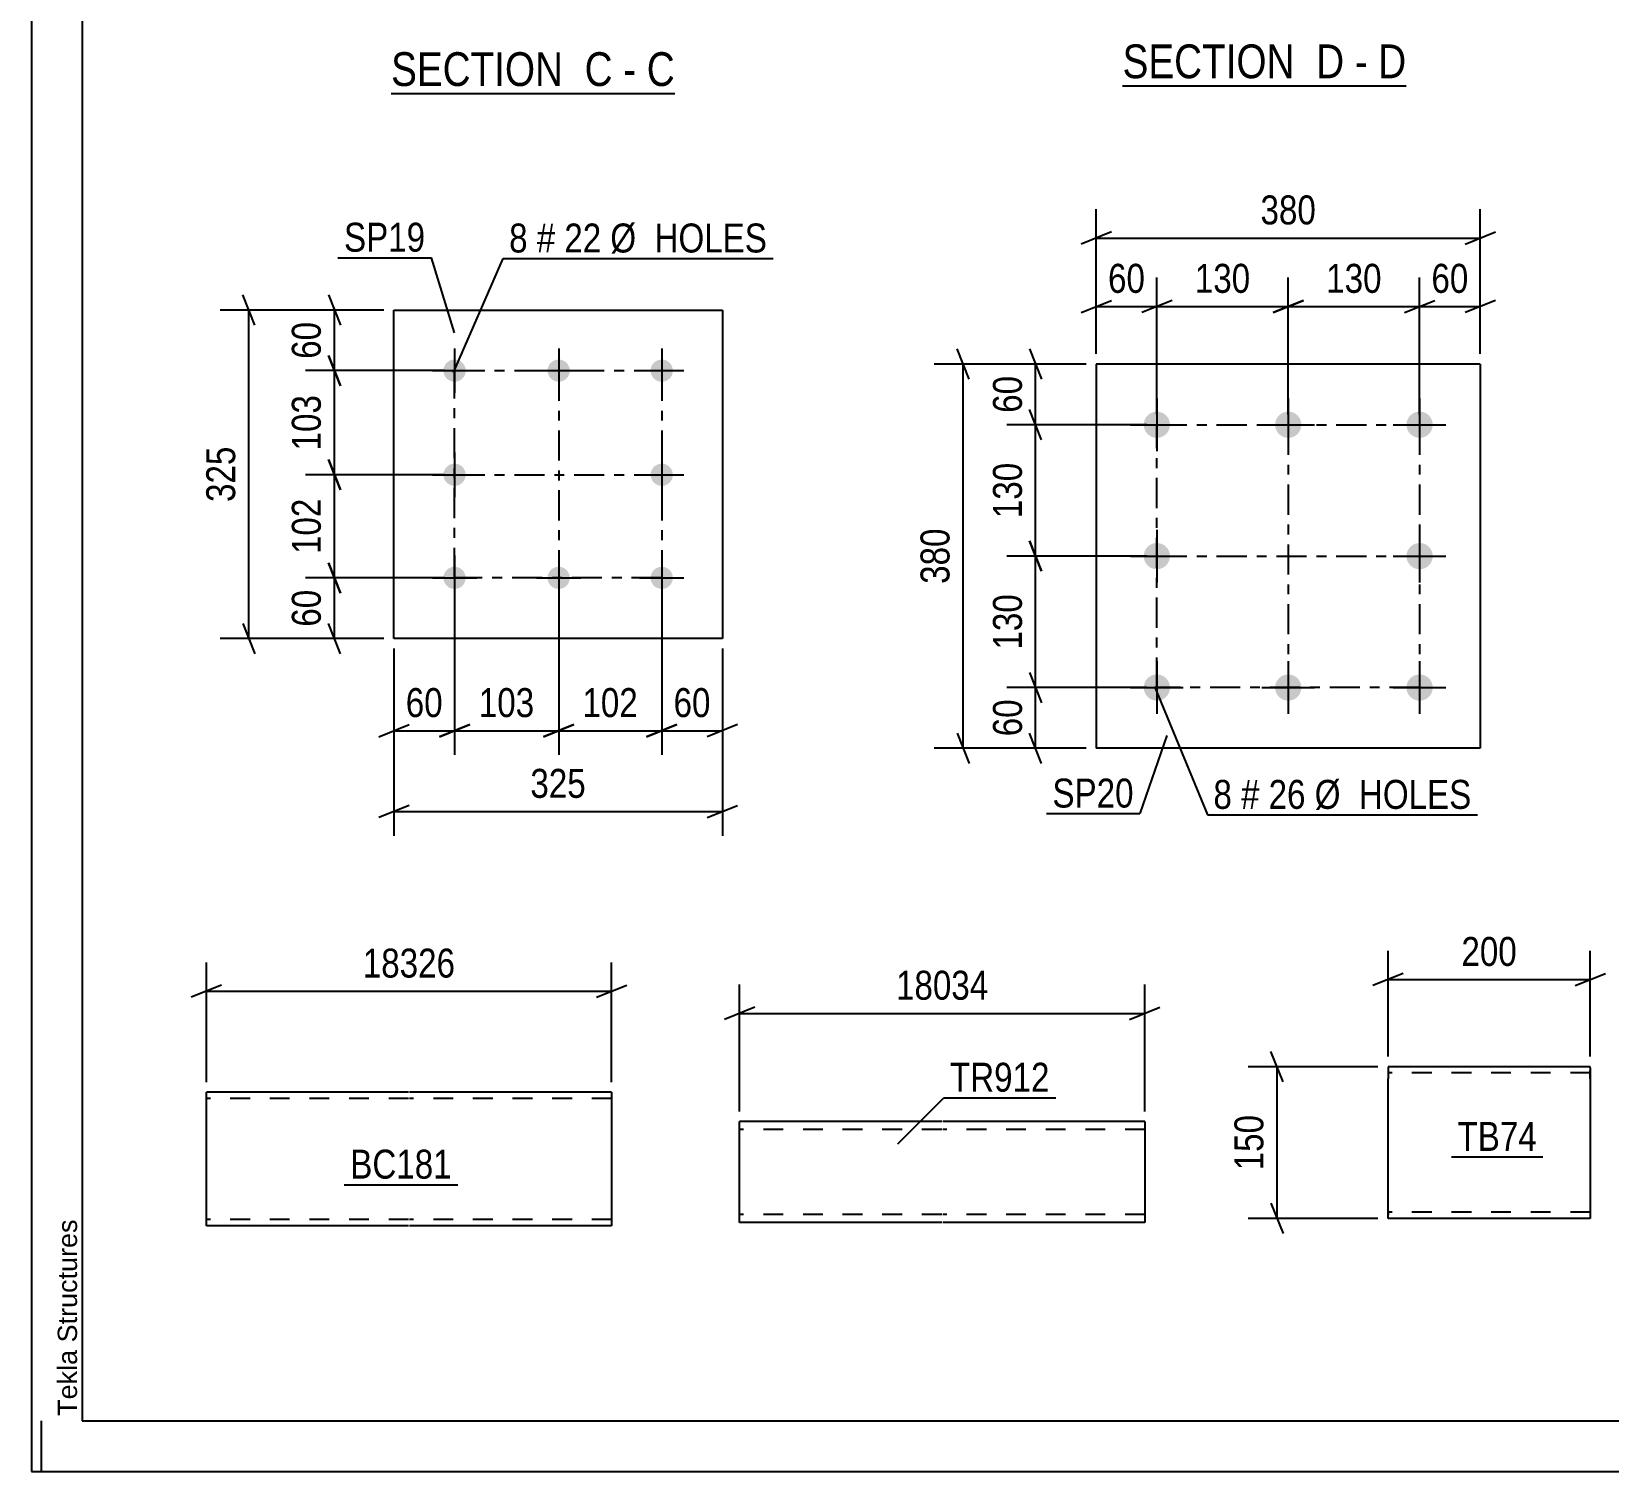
# Model space of a CAD drawing. Header units: millimetres. Extents: x 0 to 841, y 0 to 594.
# Drawn here: x 0 to 156, y 0 to 142.4 of the extents above; entities that cross this region are included whole.
import ezdxf

# ---------------------------------------------------------------- set-up
doc = ezdxf.new("R2010")
doc.units = ezdxf.units.MM
doc.linetypes.add('DXK_LINE_DOT2', pattern=[3.9198, 1.9599, -1.9599])
doc.linetypes.add('DXK_LINE_DOT3', pattern=[5.9187, 2.979, -0.9799, 0.9799, -0.9799])
doc.styles.add('Arial', font='ARIAL.TTF', dxfattribs={"height": 0.2})
doc.styles.add('Arial Narrow', font='ARIALN.TTF', dxfattribs={"height": 0.2})

# ---------------------------------------------------------------- blocks, each defined once
blk = doc.blocks.new('Unknown-318889357-18 - 7151')
at = {"color": 6, "linetype": 'Continuous'}
blk.add_line((107.96, 137.08), (136.03, 137.08), dxfattribs=at)
at = {"color": 0, "linetype": 'Continuous'}
for points in [[(126.07, 137.83), (126.07, 141.33), (107.96, 141.33), (107.96, 137.83)], [(129.89, 137.83), (129.89, 141.33), (127.12, 141.33), (127.12, 137.83)], [(132.21, 137.83), (132.21, 141.33), (130.94, 141.33), (130.94, 137.83)], [(136.03, 137.83), (136.03, 141.33), (133.26, 141.33), (133.26, 137.83)]]:
    blk.add_wipeout(points, dxfattribs=at)
at = {"color": 7, "linetype": 'Continuous', "style": 'Arial Narrow'}
for s, p in [('SECTION ', (107.96, 137.83)), ('D', (127.12, 137.83)), ('D', (133.26, 137.83)), ('-', (130.94, 137.83))]:
    blk.add_text(s, height=3.34, dxfattribs=at).set_placement(p)
blk = doc.blocks.new('Unknown-318889357-1133')
at = {"color": 5, "linetype": 'Continuous'}
for p, q in [((0, 594), (0, 0)), ((5, 589), (5, 5)), ((1, 0), (1, 5)), ((5, 5), (836, 5)), ((0, 0), (841, 0))]:
    blk.add_line(p, q, dxfattribs=at)
at = {"color": 174, "linetype": 'Continuous', "style": 'Arial'}
blk.add_text('Tekla Structures', height=1.9102, rotation=90, dxfattribs=at).set_placement((4.5, 5.5))
blk = doc.blocks.new('Unknown-318889357-13 - 1778')
at = {"color": 6, "linetype": 'Continuous'}
blk.add_line((35.58, 136.31), (63.65, 136.31), dxfattribs=at)
at = {"color": 0, "linetype": 'Continuous'}
for points in [[(53.68, 137.06), (53.68, 140.56), (35.58, 140.56), (35.58, 137.06)], [(57.5, 137.06), (57.5, 140.56), (54.73, 140.56), (54.73, 137.06)], [(59.83, 137.06), (59.83, 140.56), (58.55, 140.56), (58.55, 137.06)], [(63.65, 137.06), (63.65, 140.56), (60.88, 140.56), (60.88, 137.06)]]:
    blk.add_wipeout(points, dxfattribs=at)
at = {"color": 7, "linetype": 'Continuous', "style": 'Arial Narrow'}
for s, p in [('SECTION ', (35.58, 137.06)), ('C', (54.73, 137.06)), ('C', (60.88, 137.06)), ('-', (58.55, 137.06))]:
    blk.add_text(s, height=3.34, dxfattribs=at).set_placement(p)
blk = doc.blocks.new('Bolt-318889357-2329 - 2295')
at = {"linetype": 'Continuous'}
for points in [[(111.35, 104.85, -1), (111.35, 102.25, -1)], [(124.35, 104.85, -1), (124.35, 102.25, -1)], [(137.35, 104.85, -1), (137.35, 102.25, -1)], [(111.35, 91.85, -1), (111.35, 89.25, -1)], [(137.35, 91.85, -1), (137.35, 89.25, -1)], [(111.35, 78.85, -1), (111.35, 76.25, -1)], [(124.35, 78.85, -1), (124.35, 76.25, -1)], [(137.35, 78.85, -1), (137.35, 76.25, -1)]]:
    blk.add_hatch(color=1, dxfattribs=at).paths.add_polyline_path(points)
at = {"color": 1, "linetype": 'Continuous'}
for p, q in [((111.35, 106.15), (111.35, 100.95)), ((124.35, 106.15), (124.35, 100.95)), ((137.35, 106.15), (137.35, 100.95)), ((108.75, 103.55), (113.95, 103.55)), ((121.75, 103.55), (126.95, 103.55)), ((134.75, 103.55), (139.95, 103.55)), ((111.35, 93.15), (111.35, 87.95)), ((137.35, 93.15), (137.35, 87.95)), ((108.75, 90.55), (113.95, 90.55)), ((134.75, 90.55), (139.95, 90.55)), ((111.35, 80.15), (111.35, 74.95)), ((124.35, 80.15), (124.35, 74.95)), ((137.35, 80.15), (137.35, 74.95)), ((108.75, 77.55), (113.95, 77.55)), ((121.75, 77.55), (126.95, 77.55)), ((134.75, 77.55), (139.95, 77.55))]:
    blk.add_line(p, q, dxfattribs=at)
blk = doc.blocks.new('Part-318889357-2344 - 2295')
at = {"color": 2, "linetype": 'Continuous'}
for p, q in [((105.35, 109.55), (105.35, 71.55)), ((143.35, 109.55), (105.35, 109.55)), ((143.35, 109.55), (143.35, 71.55)), ((143.35, 71.55), (105.35, 71.55))]:
    blk.add_line(p, q, dxfattribs=at)
blk = doc.blocks.new('Part-318889357-2461 - 2446')
at = {"color": 2, "linetype": 'Continuous'}
for p, q in [((134.23, 40.04), (134.23, 38.84)), ((154.23, 40.04), (134.23, 40.04)), ((154.23, 39.94), (154.23, 40.04)), ((154.23, 39.94), (154.23, 38.84)), ((134.23, 25.78), (134.23, 38.84)), ((154.23, 38.84), (154.23, 25.04)), ((134.23, 25.13), (134.23, 25.78)), ((134.23, 25.04), (134.23, 25.13)), ((154.23, 25.04), (134.23, 25.04))]:
    blk.add_line(p, q, dxfattribs=at)
at = {"color": 7, "linetype": 'DXK_LINE_DOT2'}
for p, q in [((154.23, 39.44), (134.23, 39.44)), ((154.23, 38.84), (154.23, 39.68)), ((134.23, 25.78), (134.23, 25.39)), ((134.23, 25.64), (134.23, 25.68)), ((154.23, 25.64), (134.23, 25.64)), ((154.23, 25.64), (154.23, 25.68))]:
    blk.add_line(p, q, dxfattribs=at)
blk = doc.blocks.new('Part-318889357-2570 - 2531')
at = {"color": 2, "linetype": 'Continuous'}
for p, q in [((35.86, 82.4), (35.86, 114.9)), ((35.86, 114.9), (68.36, 114.9)), ((68.36, 114.9), (68.36, 82.4)), ((68.36, 82.4), (35.86, 82.4))]:
    blk.add_line(p, q, dxfattribs=at)
blk = doc.blocks.new('Bolt-318889357-2565 - 2531')
at = {"linetype": 'Continuous'}
for points in [[(41.86, 110, -1), (41.86, 107.8, -1)], [(52.16, 110, -1), (52.16, 107.8, -1)], [(62.36, 110, -1), (62.36, 107.8, -1)], [(41.86, 99.7, -1), (41.86, 97.5, -1)], [(62.36, 99.7, -1), (62.36, 97.5, -1)], [(41.86, 89.5, -1), (41.86, 87.3, -1)], [(52.16, 89.5, -1), (52.16, 87.3, -1)], [(62.36, 89.5, -1), (62.36, 87.3, -1)]]:
    blk.add_hatch(color=1, dxfattribs=at).paths.add_polyline_path(points)
at = {"color": 1, "linetype": 'Continuous'}
for p, q in [((41.86, 111.1), (41.86, 106.7)), ((52.16, 111.1), (52.16, 106.7)), ((62.36, 111.1), (62.36, 106.7)), ((39.66, 108.9), (44.06, 108.9)), ((49.96, 108.9), (54.36, 108.9)), ((60.16, 108.9), (64.56, 108.9)), ((41.86, 100.8), (41.86, 96.4)), ((62.36, 100.8), (62.36, 96.4)), ((39.66, 98.6), (44.06, 98.6)), ((60.16, 98.6), (64.56, 98.6)), ((41.86, 90.6), (41.86, 86.2)), ((52.16, 90.6), (52.16, 86.2)), ((62.36, 90.6), (62.36, 86.2)), ((39.66, 88.4), (44.06, 88.4)), ((49.96, 88.4), (54.36, 88.4)), ((60.16, 88.4), (64.56, 88.4))]:
    blk.add_line(p, q, dxfattribs=at)
blk = doc.blocks.new('Part-318889357-2064 - 2058')
at = {"color": 2, "linetype": 'Continuous'}
for p, q in [((37.3, 37.51), (17.3, 37.51)), ((17.3, 25.51), (17.3, 37.51)), ((57.4, 37.51), (37.4, 37.51)), ((57.4, 37.51), (57.4, 24.31)), ((17.3, 24.66), (17.3, 25.51)), ((17.3, 24.4), (17.3, 24.66)), ((17.3, 24.31), (17.3, 24.4)), ((37.3, 24.31), (17.3, 24.31)), ((57.4, 24.31), (37.4, 24.31))]:
    blk.add_line(p, q, dxfattribs=at)
at = {"color": 7, "linetype": 'DXK_LINE_DOT2'}
for p, q in [((37.3, 36.91), (17.3, 36.91)), ((57.4, 36.91), (37.4, 36.91)), ((17.3, 24.95), (17.3, 25.51)), ((17.3, 24.91), (17.3, 24.95)), ((17.3, 24.91), (17.3, 24.95)), ((17.3, 24.66), (17.3, 24.95)), ((37.3, 24.91), (17.3, 24.91)), ((17.3, 24.31), (17.3, 24.31)), ((57.4, 24.91), (37.4, 24.91)), ((57.4, 24.91), (57.4, 24.95))]:
    blk.add_line(p, q, dxfattribs=at)
blk = doc.blocks.new('Part-318889357-6585 - 6577')
at = {"color": 2, "linetype": 'Continuous'}
for p, q in [((90.06, 34.62), (70.06, 34.62)), ((70.06, 26.22), (70.06, 34.62)), ((110.16, 34.62), (90.16, 34.62)), ((110.16, 34.62), (110.16, 24.62)), ((70.06, 24.62), (70.06, 26.22)), ((90.06, 24.62), (70.06, 24.62)), ((110.16, 24.62), (90.16, 24.62))]:
    blk.add_line(p, q, dxfattribs=at)
at = {"color": 7, "linetype": 'DXK_LINE_DOT2'}
for p, q in [((90.06, 33.82), (70.06, 33.82)), ((110.16, 33.82), (90.16, 33.82)), ((70.06, 24.74), (70.06, 26.22)), ((70.06, 25.42), (70.06, 25.48)), ((90.06, 25.42), (70.06, 25.42)), ((110.16, 25.42), (90.16, 25.42)), ((110.16, 25.42), (110.16, 25.48))]:
    blk.add_line(p, q, dxfattribs=at)
blk = doc.blocks.new('Rectangle-318889357-2431 - 2295')
at = {"color": 1, "linetype": 'DXK_LINE_DOT3'}
blk.add_lwpolyline([(111.35, 103.55), (137.35, 103.55), (137.35, 77.55), (111.35, 77.55), (111.35, 103.55)], close=True, dxfattribs=at)
blk = doc.blocks.new('Rectangle-318889357-2657 - 2531')
at = {"color": 1, "linetype": 'DXK_LINE_DOT3'}
blk.add_lwpolyline([(41.86, 108.9), (62.36, 108.9), (62.36, 88.4), (41.86, 88.4), (41.86, 108.9)], close=True, dxfattribs=at)
blk = doc.blocks.new('Line-318889357-2417 - 2295')
at = {"color": 1, "linetype": 'DXK_LINE_DOT3'}
blk.add_line((124.35, 103.55), (124.35, 77.55), dxfattribs=at)
blk = doc.blocks.new('Line-318889357-2643 - 2531')
at = {"color": 1, "linetype": 'DXK_LINE_DOT3'}
blk.add_line((52.16, 108.9), (52.16, 88.4), dxfattribs=at)
blk = doc.blocks.new('Line-318889357-2424 - 2295')
at = {"color": 1, "linetype": 'DXK_LINE_DOT3'}
blk.add_line((111.35, 90.55), (137.35, 90.55), dxfattribs=at)
blk = doc.blocks.new('Line-318889357-2650 - 2531')
at = {"color": 1, "linetype": 'DXK_LINE_DOT3'}
blk.add_line((41.86, 98.6), (62.36, 98.6), dxfattribs=at)
blk = doc.blocks.new('StraightDimension-318889357-2367 - 2295')
at = {"color": 7, "linetype": 'Continuous'}
for p, q in [((137.35, 104.55), (137.35, 118.1)), ((143.35, 110.55), (143.35, 118.1)), ((135.85, 114.65), (138.85, 115.85)), ((144.85, 115.85), (141.85, 114.65)), ((137.35, 115.25), (143.35, 115.25))]:
    blk.add_line(p, q, dxfattribs=at)
at = {"color": 0}
blk.add_wipeout([(142.78, 116), (142.78, 120.2), (137.92, 120.2), (137.92, 116)], dxfattribs=at)
at = {"color": 3, "style": 'Arial Narrow'}
blk.add_text('60', height=2.863, dxfattribs=at).set_placement((138.52, 116.6))
blk = doc.blocks.new('StraightDimension-318889357-2346 - 2295')
at = {"color": 7, "linetype": 'Continuous'}
for p, q in [((105.35, 110.55), (105.35, 124.87)), ((143.35, 110.55), (143.35, 124.87)), ((106.85, 122.62), (103.85, 121.42)), ((105.35, 122.02), (143.35, 122.02)), ((141.85, 121.42), (144.85, 122.62))]:
    blk.add_line(p, q, dxfattribs=at)
at = {"color": 0}
blk.add_wipeout([(127.69, 122.77), (127.69, 126.97), (121.01, 126.97), (121.01, 122.77)], dxfattribs=at)
at = {"color": 3, "style": 'Arial Narrow'}
blk.add_text('380', height=2.863, dxfattribs=at).set_placement((121.61, 123.37))
blk = doc.blocks.new('StraightDimension-318889357-2357 - 2295')
at = {"color": 7, "linetype": 'Continuous'}
for p, q in [((105.35, 110.55), (105.35, 118.1)), ((111.35, 104.55), (111.35, 118.1)), ((103.85, 114.65), (106.85, 115.85)), ((112.85, 115.85), (109.85, 114.65)), ((105.35, 115.25), (111.35, 115.25))]:
    blk.add_line(p, q, dxfattribs=at)
at = {"color": 0}
blk.add_wipeout([(110.78, 116), (110.78, 120.2), (105.92, 120.2), (105.92, 116)], dxfattribs=at)
at = {"color": 3, "style": 'Arial Narrow'}
blk.add_text('60', height=2.863, dxfattribs=at).set_placement((106.52, 116.6))
blk = doc.blocks.new('StraightDimension-318889357-2382 - 2295')
at = {"color": 7, "linetype": 'Continuous'}
for p, q in [((92.78, 108.05), (91.58, 111.05)), ((104.35, 109.55), (89.33, 109.55)), ((92.18, 71.55), (92.18, 109.55)), ((91.58, 73.05), (92.78, 70.05)), ((104.35, 71.55), (89.33, 71.55))]:
    blk.add_line(p, q, dxfattribs=at)
at = {"color": 0}
blk.add_wipeout([(91.43, 93.9), (87.23, 93.9), (87.23, 87.21), (91.43, 87.21)], dxfattribs=at)
at = {"color": 3, "style": 'Arial Narrow'}
blk.add_text('380', height=2.863, rotation=90.0002, dxfattribs=at).set_placement((90.83, 87.81))
blk = doc.blocks.new('StraightDimension-318889357-2397 - 2295')
at = {"color": 7, "linetype": 'Continuous'}
for p, q in [((98.75, 79.05), (99.95, 76.05)), ((110.35, 77.55), (96.5, 77.55)), ((99.35, 71.55), (99.35, 77.55)), ((99.95, 70.05), (98.75, 73.05)), ((104.35, 71.55), (96.5, 71.55))]:
    blk.add_line(p, q, dxfattribs=at)
at = {"color": 0}
blk.add_wipeout([(98.6, 76.98), (94.4, 76.98), (94.4, 72.13), (98.6, 72.13)], dxfattribs=at)
at = {"color": 3, "style": 'Arial Narrow'}
blk.add_text('60', height=2.863, rotation=90.0002, dxfattribs=at).set_placement((98, 72.73))
blk = doc.blocks.new('StraightDimension-318889357-18584 - 2295')
at = {"color": 7, "linetype": 'Continuous'}
for p, q in [((110.35, 90.55), (96.5, 90.55)), ((99.95, 89.05), (98.75, 92.05)), ((99.35, 77.55), (99.35, 90.55)), ((98.75, 79.05), (99.95, 76.05)), ((110.35, 77.55), (96.5, 77.55))]:
    blk.add_line(p, q, dxfattribs=at)
at = {"color": 0}
blk.add_wipeout([(98.6, 87.4), (94.4, 87.4), (94.4, 80.71), (98.6, 80.71)], dxfattribs=at)
at = {"color": 3, "style": 'Arial Narrow'}
blk.add_text('130', height=2.863, rotation=90.0002, dxfattribs=at).set_placement((98, 81.31))
blk = doc.blocks.new('StraightDimension-318889357-2407 - 2295')
at = {"color": 7, "linetype": 'Continuous'}
for p, q in [((98.75, 111.05), (99.95, 108.05)), ((104.35, 109.55), (96.5, 109.55)), ((99.35, 103.55), (99.35, 109.55)), ((99.95, 102.05), (98.75, 105.05)), ((110.35, 103.55), (96.5, 103.55))]:
    blk.add_line(p, q, dxfattribs=at)
at = {"color": 0}
blk.add_wipeout([(98.6, 108.98), (94.4, 108.98), (94.4, 104.13), (98.6, 104.13)], dxfattribs=at)
at = {"color": 3, "style": 'Arial Narrow'}
blk.add_text('60', height=2.863, rotation=90.0002, dxfattribs=at).set_placement((98, 104.73))
blk = doc.blocks.new('StraightDimension-318889357-18562 - 2295')
at = {"color": 7, "linetype": 'Continuous'}
for p, q in [((111.35, 104.55), (111.35, 118.1)), ((124.35, 104.55), (124.35, 118.1)), ((112.85, 115.85), (109.85, 114.65)), ((122.85, 114.65), (125.85, 115.85)), ((111.35, 115.25), (124.35, 115.25))]:
    blk.add_line(p, q, dxfattribs=at)
at = {"color": 0}
blk.add_wipeout([(121.19, 116), (121.19, 120.2), (114.51, 120.2), (114.51, 116)], dxfattribs=at)
at = {"color": 3, "style": 'Arial Narrow'}
blk.add_text('130', height=2.863, dxfattribs=at).set_placement((115.11, 116.6))
blk = doc.blocks.new('StraightDimension-318889357-18564 - 2295')
at = {"color": 7, "linetype": 'Continuous'}
for p, q in [((124.35, 104.55), (124.35, 118.1)), ((137.35, 104.55), (137.35, 118.1)), ((125.85, 115.85), (122.85, 114.65)), ((135.85, 114.65), (138.85, 115.85)), ((124.35, 115.25), (137.35, 115.25))]:
    blk.add_line(p, q, dxfattribs=at)
at = {"color": 0}
blk.add_wipeout([(134.19, 116), (134.19, 120.2), (127.51, 120.2), (127.51, 116)], dxfattribs=at)
at = {"color": 3, "style": 'Arial Narrow'}
blk.add_text('130', height=2.863, dxfattribs=at).set_placement((128.11, 116.6))
blk = doc.blocks.new('StraightDimension-318889357-18586 - 2295')
at = {"color": 7, "linetype": 'Continuous'}
for p, q in [((99.95, 102.05), (98.75, 105.05)), ((110.35, 103.55), (96.5, 103.55)), ((99.35, 90.55), (99.35, 103.55)), ((110.35, 90.55), (96.5, 90.55)), ((98.75, 92.05), (99.95, 89.05))]:
    blk.add_line(p, q, dxfattribs=at)
at = {"color": 0}
blk.add_wipeout([(98.6, 100.4), (94.4, 100.4), (94.4, 93.71), (98.6, 93.71)], dxfattribs=at)
at = {"color": 3, "style": 'Arial Narrow'}
blk.add_text('130', height=2.863, rotation=90.0002, dxfattribs=at).set_placement((98, 94.31))
blk = doc.blocks.new('StraightDimension-318889357-2463 - 2446')
at = {"color": 7, "linetype": 'Continuous'}
for p, q in [((123.84, 38.54), (122.64, 41.54)), ((133.23, 40.04), (120.39, 40.04)), ((123.24, 25.04), (123.24, 40.04)), ((122.64, 26.54), (123.84, 23.54)), ((133.23, 25.04), (120.39, 25.04))]:
    blk.add_line(p, q, dxfattribs=at)
at = {"color": 0}
blk.add_wipeout([(122.49, 35.88), (118.29, 35.88), (118.29, 29.19), (122.49, 29.19)], dxfattribs=at)
at = {"color": 3, "style": 'Arial Narrow'}
blk.add_text('150', height=2.863, rotation=90.0002, dxfattribs=at).set_placement((121.89, 29.79))
blk = doc.blocks.new('StraightDimension-318889357-2474 - 2446')
at = {"color": 7, "linetype": 'Continuous'}
for p, q in [((134.23, 41.04), (134.23, 51.51)), ((154.23, 41.04), (154.23, 51.51)), ((135.73, 49.26), (132.73, 48.06)), ((134.23, 48.66), (154.23, 48.66)), ((152.73, 48.06), (155.73, 49.26))]:
    blk.add_line(p, q, dxfattribs=at)
at = {"color": 0}
blk.add_wipeout([(147.58, 49.41), (147.58, 53.61), (140.89, 53.61), (140.89, 49.41)], dxfattribs=at)
at = {"color": 3, "style": 'Arial Narrow'}
blk.add_text('200', height=2.863, dxfattribs=at).set_placement((141.49, 50.01))
blk = doc.blocks.new('StraightDimension-318889357-2593 - 2531')
at = {"color": 7, "linetype": 'Continuous'}
for p, q in [((62.36, 87.4), (62.36, 70.88)), ((68.36, 81.4), (68.36, 70.88)), ((60.86, 72.68), (63.86, 73.88)), ((69.86, 73.88), (66.86, 72.68)), ((62.36, 73.28), (68.36, 73.28))]:
    blk.add_line(p, q, dxfattribs=at)
at = {"color": 0}
blk.add_wipeout([(67.79, 74.03), (67.79, 78.23), (62.93, 78.23), (62.93, 74.03)], dxfattribs=at)
at = {"color": 3, "style": 'Arial Narrow'}
blk.add_text('60', height=2.863, dxfattribs=at).set_placement((63.53, 74.63))
blk = doc.blocks.new('StraightDimension-318889357-2629 - 2531')
at = {"color": 7, "linetype": 'Continuous'}
for p, q in [((29.37, 116.4), (30.57, 113.4)), ((34.86, 114.9), (27.12, 114.9)), ((29.97, 108.9), (29.97, 114.9)), ((30.57, 107.4), (29.37, 110.4)), ((40.86, 108.9), (27.12, 108.9))]:
    blk.add_line(p, q, dxfattribs=at)
at = {"color": 0}
blk.add_wipeout([(29.22, 114.33), (25.02, 114.33), (25.02, 109.47), (29.22, 109.47)], dxfattribs=at)
at = {"color": 3, "style": 'Arial Narrow'}
blk.add_text('60', height=2.863, rotation=90.0002, dxfattribs=at).set_placement((28.62, 110.07))
blk = doc.blocks.new('StraightDimension-318889357-19084 - 2531')
at = {"color": 7, "linetype": 'Continuous'}
for p, q in [((41.86, 87.4), (41.86, 70.88)), ((52.16, 87.4), (52.16, 70.88)), ((40.36, 72.68), (43.36, 73.88)), ((53.66, 73.88), (50.66, 72.68)), ((41.86, 73.28), (52.16, 73.28))]:
    blk.add_line(p, q, dxfattribs=at)
at = {"color": 0}
blk.add_wipeout([(50.35, 74.03), (50.35, 78.23), (43.66, 78.23), (43.66, 74.03)], dxfattribs=at)
at = {"color": 3, "style": 'Arial Narrow'}
blk.add_text('103', height=2.863, dxfattribs=at).set_placement((44.26, 74.63))
blk = doc.blocks.new('StraightDimension-318889357-2572 - 2531')
at = {"color": 7, "linetype": 'Continuous'}
for p, q in [((22.1, 113.4), (20.9, 116.4)), ((34.86, 114.9), (18.65, 114.9)), ((21.5, 82.4), (21.5, 114.9)), ((20.9, 83.9), (22.1, 80.9)), ((34.86, 82.4), (18.65, 82.4))]:
    blk.add_line(p, q, dxfattribs=at)
at = {"color": 0}
blk.add_wipeout([(20.75, 101.99), (16.55, 101.99), (16.55, 95.31), (20.75, 95.31)], dxfattribs=at)
at = {"color": 3, "style": 'Arial Narrow'}
blk.add_text('325', height=2.863, rotation=90.0002, dxfattribs=at).set_placement((20.15, 95.91))
blk = doc.blocks.new('StraightDimension-318889357-2583 - 2531')
at = {"color": 7, "linetype": 'Continuous'}
for p, q in [((41.86, 87.4), (41.86, 70.88)), ((35.86, 81.4), (35.86, 70.88)), ((34.36, 72.68), (37.36, 73.88)), ((43.36, 73.88), (40.36, 72.68)), ((35.86, 73.28), (41.86, 73.28))]:
    blk.add_line(p, q, dxfattribs=at)
at = {"color": 0}
blk.add_wipeout([(41.29, 74.03), (41.29, 78.23), (36.43, 78.23), (36.43, 74.03)], dxfattribs=at)
at = {"color": 3, "style": 'Arial Narrow'}
blk.add_text('60', height=2.863, dxfattribs=at).set_placement((37.03, 74.63))
blk = doc.blocks.new('StraightDimension-318889357-2608 - 2531')
at = {"color": 7, "linetype": 'Continuous'}
for p, q in [((35.86, 81.4), (35.86, 62.89)), ((68.36, 81.4), (68.36, 62.89)), ((37.36, 65.89), (34.36, 64.69)), ((66.86, 64.69), (69.86, 65.89)), ((35.86, 65.29), (68.36, 65.29))]:
    blk.add_line(p, q, dxfattribs=at)
at = {"color": 0}
blk.add_wipeout([(55.45, 66.04), (55.45, 70.24), (48.76, 70.24), (48.76, 66.04)], dxfattribs=at)
at = {"color": 3, "style": 'Arial Narrow'}
blk.add_text('325', height=2.863, dxfattribs=at).set_placement((49.36, 66.64))
blk = doc.blocks.new('StraightDimension-318889357-2619 - 2531')
at = {"color": 7, "linetype": 'Continuous'}
for p, q in [((29.37, 89.9), (30.57, 86.9)), ((40.86, 88.4), (27.12, 88.4)), ((29.97, 82.4), (29.97, 88.4)), ((30.57, 80.9), (29.37, 83.9)), ((34.86, 82.4), (27.12, 82.4))]:
    blk.add_line(p, q, dxfattribs=at)
at = {"color": 0}
blk.add_wipeout([(29.22, 87.83), (25.02, 87.83), (25.02, 82.97), (29.22, 82.97)], dxfattribs=at)
at = {"color": 3, "style": 'Arial Narrow'}
blk.add_text('60', height=2.863, rotation=90.0002, dxfattribs=at).set_placement((28.62, 83.57))
blk = doc.blocks.new('StraightDimension-318889357-19086 - 2531')
at = {"color": 7, "linetype": 'Continuous'}
for p, q in [((52.16, 87.4), (52.16, 70.88)), ((62.36, 87.4), (62.36, 70.88)), ((50.66, 72.68), (53.66, 73.88)), ((63.86, 73.88), (60.86, 72.68)), ((52.16, 73.28), (62.36, 73.28))]:
    blk.add_line(p, q, dxfattribs=at)
at = {"color": 0}
blk.add_wipeout([(60.6, 74.03), (60.6, 78.23), (53.91, 78.23), (53.91, 74.03)], dxfattribs=at)
at = {"color": 3, "style": 'Arial Narrow'}
blk.add_text('102', height=2.863, dxfattribs=at).set_placement((54.51, 74.63))
blk = doc.blocks.new('StraightDimension-318889357-19106 - 2531')
at = {"color": 7, "linetype": 'Continuous'}
for p, q in [((29.37, 100.1), (30.57, 97.1)), ((40.86, 98.6), (27.12, 98.6)), ((29.97, 88.4), (29.97, 98.6)), ((30.57, 86.9), (29.37, 89.9)), ((40.86, 88.4), (27.12, 88.4))]:
    blk.add_line(p, q, dxfattribs=at)
at = {"color": 0}
blk.add_wipeout([(29.22, 96.84), (25.02, 96.84), (25.02, 90.16), (29.22, 90.16)], dxfattribs=at)
at = {"color": 3, "style": 'Arial Narrow'}
blk.add_text('102', height=2.863, rotation=90.0002, dxfattribs=at).set_placement((28.62, 90.76))
blk = doc.blocks.new('StraightDimension-318889357-19108 - 2531')
at = {"color": 7, "linetype": 'Continuous'}
for p, q in [((29.37, 110.4), (30.57, 107.4)), ((40.86, 108.9), (27.12, 108.9)), ((29.97, 98.6), (29.97, 108.9)), ((30.57, 97.1), (29.37, 100.1)), ((40.86, 98.6), (27.12, 98.6))]:
    blk.add_line(p, q, dxfattribs=at)
at = {"color": 0}
blk.add_wipeout([(29.22, 107.09), (25.02, 107.09), (25.02, 100.41), (29.22, 100.41)], dxfattribs=at)
at = {"color": 3, "style": 'Arial Narrow'}
blk.add_text('103', height=2.863, rotation=90.0002, dxfattribs=at).set_placement((28.62, 101.01))
blk = doc.blocks.new('StraightDimension-318889357-2141 - 2058')
at = {"color": 7, "linetype": 'Continuous'}
for p, q in [((17.3, 38.51), (17.3, 50.36)), ((57.4, 38.51), (57.4, 50.36)), ((18.8, 48.11), (15.8, 46.91)), ((17.3, 47.51), (57.4, 47.51)), ((55.9, 46.91), (58.9, 48.11))]:
    blk.add_line(p, q, dxfattribs=at)
at = {"color": 0}
blk.add_wipeout([(42.52, 48.26), (42.52, 52.46), (32.18, 52.46), (32.18, 48.26)], dxfattribs=at)
at = {"color": 3, "style": 'Arial Narrow'}
blk.add_text('18326', height=2.863, dxfattribs=at).set_placement((32.78, 48.86))
blk = doc.blocks.new('StraightDimension-318889357-6590 - 6577')
at = {"color": 7, "linetype": 'Continuous'}
for p, q in [((70.06, 35.62), (70.06, 48.17)), ((110.16, 35.62), (110.16, 48.17)), ((71.56, 45.92), (68.56, 44.72)), ((70.06, 45.32), (110.16, 45.32)), ((108.66, 44.72), (111.66, 45.92))]:
    blk.add_line(p, q, dxfattribs=at)
at = {"color": 0}
blk.add_wipeout([(95.28, 46.07), (95.28, 50.27), (84.94, 50.27), (84.94, 46.07)], dxfattribs=at)
at = {"color": 3, "style": 'Arial Narrow'}
blk.add_text('18034', height=2.863, dxfattribs=at).set_placement((85.54, 46.67))
blk = doc.blocks.new('Mark-318889357-2325 - 2295')
at = {"color": 0}
for points in [[(118.78, 65.55), (118.78, 68.55), (116.95, 68.55), (116.95, 65.55)], [(121.51, 65.55), (121.51, 68.55), (119.68, 68.55), (119.68, 65.55)], [(126.07, 65.55), (126.07, 68.55), (122.41, 68.55), (122.41, 65.55)], [(142.49, 65.55), (142.49, 68.55), (126.97, 68.55), (126.97, 65.55)]]:
    blk.add_wipeout(points, dxfattribs=at)
for points in [[(118.78, 65.55), (118.78, 68.55), (116.95, 68.55), (116.95, 65.55)], [(121.51, 65.55), (121.51, 68.55), (119.68, 68.55), (119.68, 65.55)], [(126.07, 65.55), (126.07, 68.55), (122.41, 68.55), (122.41, 65.55)], [(142.49, 65.55), (142.49, 68.55), (126.97, 68.55), (126.97, 65.55)]]:
    blk.add_wipeout(points, dxfattribs=at)
at = {"color": 7, "linetype": 'Continuous'}
for p, q in [((111.12, 77.66), (116.35, 64.95)), ((116.35, 64.95), (143.09, 64.95))]:
    blk.add_line(p, q, dxfattribs=at)
at = {"color": 3, "style": 'Arial Narrow'}
for s, height, p in [('8', 2.86, (116.95, 65.55)), ('#', 2.86, (119.68, 65.55)), ('26', 2.863, (122.41, 65.55)), ('Ø  HOLES', 2.863, (126.97, 65.55))]:
    blk.add_text(s, height=height, dxfattribs=at).set_placement(p)
blk = doc.blocks.new('Mark-318889357-2340 - 2295')
at = {"color": 0}
blk.add_wipeout([(109.06, 65.68), (109.06, 68.68), (101.02, 68.68), (101.02, 65.68)], dxfattribs=at)
blk.add_wipeout([(109.06, 65.68), (109.06, 68.68), (101.02, 68.68), (101.02, 65.68)], dxfattribs=at)
at = {"color": 30, "linetype": 'Continuous'}
for p in [(112.33, 72.82), (100.42, 65.08)]:
    blk.add_line(p, (109.66, 65.08), dxfattribs=at)
at = {"color": 3, "style": 'Arial Narrow'}
blk.add_text('SP20', height=2.863, dxfattribs=at).set_placement((101.02, 65.68))
blk = doc.blocks.new('Mark-318889357-2459 - 2446')
at = {"color": 0}
blk.add_wipeout([(148.95, 31.71), (148.95, 34.71), (141.1, 34.71), (141.1, 31.71)], dxfattribs=at)
blk.add_wipeout([(148.95, 31.71), (148.95, 34.71), (141.1, 34.71), (141.1, 31.71)], dxfattribs=at)
at = {"color": 30, "linetype": 'Continuous'}
blk.add_line((140.5, 31.11), (149.55, 31.11), dxfattribs=at)
at = {"color": 3, "style": 'Arial Narrow'}
blk.add_text('TB74', height=2.863, dxfattribs=at).set_placement((141.1, 31.71))
blk = doc.blocks.new('Mark-318889357-2561 - 2531')
at = {"color": 0}
for points in [[(49.09, 120.59), (49.09, 123.59), (47.26, 123.59), (47.26, 120.59)], [(51.82, 120.59), (51.82, 123.59), (49.99, 123.59), (49.99, 120.59)], [(56.37, 120.59), (56.37, 123.59), (52.72, 123.59), (52.72, 120.59)], [(72.8, 120.59), (72.8, 123.59), (57.27, 123.59), (57.27, 120.59)]]:
    blk.add_wipeout(points, dxfattribs=at)
for points in [[(49.09, 120.59), (49.09, 123.59), (47.26, 123.59), (47.26, 120.59)], [(51.82, 120.59), (51.82, 123.59), (49.99, 123.59), (49.99, 120.59)], [(56.37, 120.59), (56.37, 123.59), (52.72, 123.59), (52.72, 120.59)], [(72.8, 120.59), (72.8, 123.59), (57.27, 123.59), (57.27, 120.59)]]:
    blk.add_wipeout(points, dxfattribs=at)
at = {"color": 7, "linetype": 'Continuous'}
for p, q in [((41.76, 108.71), (46.66, 119.99)), ((46.66, 119.99), (73.4, 119.99))]:
    blk.add_line(p, q, dxfattribs=at)
at = {"color": 3, "style": 'Arial Narrow'}
for s, height, p in [('8', 2.86, (47.26, 120.59)), ('#', 2.86, (49.99, 120.59)), ('22', 2.863, (52.72, 120.59)), ('Ø  HOLES', 2.863, (57.27, 120.59))]:
    blk.add_text(s, height=height, dxfattribs=at).set_placement(p)
blk = doc.blocks.new('Mark-318889357-2566 - 2531')
at = {"color": 0}
blk.add_wipeout([(38.96, 120.67), (38.96, 123.67), (30.92, 123.67), (30.92, 120.67)], dxfattribs=at)
blk.add_wipeout([(38.96, 120.67), (38.96, 123.67), (30.92, 123.67), (30.92, 120.67)], dxfattribs=at)
at = {"color": 30, "linetype": 'Continuous'}
for p in [(30.32, 120.07), (41.86, 112.65)]:
    blk.add_line(p, (39.56, 120.07), dxfattribs=at)
at = {"color": 3, "style": 'Arial Narrow'}
blk.add_text('SP19', height=2.863, dxfattribs=at).set_placement((30.92, 120.67))
blk = doc.blocks.new('Mark-318889357-2062 - 2058')
at = {"color": 0}
blk.add_wipeout([(41.59, 28.97), (41.59, 31.97), (31.54, 31.97), (31.54, 28.97)], dxfattribs=at)
blk.add_wipeout([(41.59, 28.97), (41.59, 31.97), (31.54, 31.97), (31.54, 28.97)], dxfattribs=at)
at = {"color": 30, "linetype": 'Continuous'}
blk.add_line((30.94, 28.37), (42.19, 28.37), dxfattribs=at)
at = {"color": 3, "style": 'Arial Narrow'}
blk.add_text('BC181', height=2.863, dxfattribs=at).set_placement((31.54, 28.97))
blk = doc.blocks.new('Mark-318889357-6581 - 6577')
at = {"color": 0}
blk.add_wipeout([(100.74, 37.57), (100.74, 40.57), (90.88, 40.57), (90.88, 37.57)], dxfattribs=at)
blk.add_wipeout([(100.74, 37.57), (100.74, 40.57), (90.88, 40.57), (90.88, 37.57)], dxfattribs=at)
at = {"color": 30, "linetype": 'Continuous'}
for p, q in [((85.73, 32.41), (90.28, 36.97)), ((90.28, 36.97), (101.34, 36.97))]:
    blk.add_line(p, q, dxfattribs=at)
at = {"color": 3, "style": 'Arial Narrow'}
blk.add_text('TR912', height=2.863, dxfattribs=at).set_placement((90.88, 37.57))

msp = doc.modelspace()

# ---------------------------------------------------------------- block references
for name in ['Unknown-318889357-18 - 7151', 'Part-318889357-2570 - 2531', 'Bolt-318889357-2565 - 2531', 'Part-318889357-2344 - 2295', 'Rectangle-318889357-2657 - 2531', 'Line-318889357-2643 - 2531', 'Bolt-318889357-2329 - 2295', 'Rectangle-318889357-2431 - 2295', 'Line-318889357-2417 - 2295', 'Line-318889357-2650 - 2531', 'Line-318889357-2424 - 2295', 'Part-318889357-2461 - 2446', 'Part-318889357-2064 - 2058', 'Part-318889357-6585 - 6577']:
    msp.add_blockref(name, (0, 0))

# ---------------------------------------------------------------- next in the draw order: block references
msp.add_blockref('Unknown-318889357-1133', (0, 0))

# ---------------------------------------------------------------- next in the draw order: block references
for name in ['Unknown-318889357-13 - 1778', 'Mark-318889357-2561 - 2531', 'StraightDimension-318889357-2367 - 2295', 'StraightDimension-318889357-2629 - 2531', 'StraightDimension-318889357-19084 - 2531', 'StraightDimension-318889357-2593 - 2531', 'StraightDimension-318889357-2141 - 2058', 'StraightDimension-318889357-6590 - 6577', 'StraightDimension-318889357-2463 - 2446', 'Mark-318889357-2459 - 2446', 'Mark-318889357-2062 - 2058']:
    msp.add_blockref(name, (0, 0))

# ---------------------------------------------------------------- next in the draw order: block references
for name in ['StraightDimension-318889357-2346 - 2295', 'StraightDimension-318889357-2572 - 2531', 'StraightDimension-318889357-2474 - 2446', 'Mark-318889357-6581 - 6577']:
    msp.add_blockref(name, (0, 0))

# ---------------------------------------------------------------- next in the draw order: block references
for name in ['Mark-318889357-2566 - 2531', 'StraightDimension-318889357-2357 - 2295', 'StraightDimension-318889357-2583 - 2531']:
    msp.add_blockref(name, (0, 0))

# ---------------------------------------------------------------- next in the draw order: block references
for name in ['StraightDimension-318889357-2382 - 2295', 'StraightDimension-318889357-2608 - 2531']:
    msp.add_blockref(name, (0, 0))

# ---------------------------------------------------------------- next in the draw order: block references
for name in ['StraightDimension-318889357-2407 - 2295', 'StraightDimension-318889357-2619 - 2531', 'StraightDimension-318889357-19086 - 2531', 'StraightDimension-318889357-2397 - 2295']:
    msp.add_blockref(name, (0, 0))

# ---------------------------------------------------------------- next in the draw order: block references
for name in ['StraightDimension-318889357-18562 - 2295', 'StraightDimension-318889357-19106 - 2531', 'StraightDimension-318889357-18584 - 2295']:
    msp.add_blockref(name, (0, 0))

# ---------------------------------------------------------------- next in the draw order: block references
for name in ['StraightDimension-318889357-18564 - 2295', 'StraightDimension-318889357-19108 - 2531', 'StraightDimension-318889357-18586 - 2295', 'Mark-318889357-2325 - 2295']:
    msp.add_blockref(name, (0, 0))

# ---------------------------------------------------------------- next in the draw order: block references
msp.add_blockref('Mark-318889357-2340 - 2295', (0, 0))

doc.saveas('drawing.dxf')
